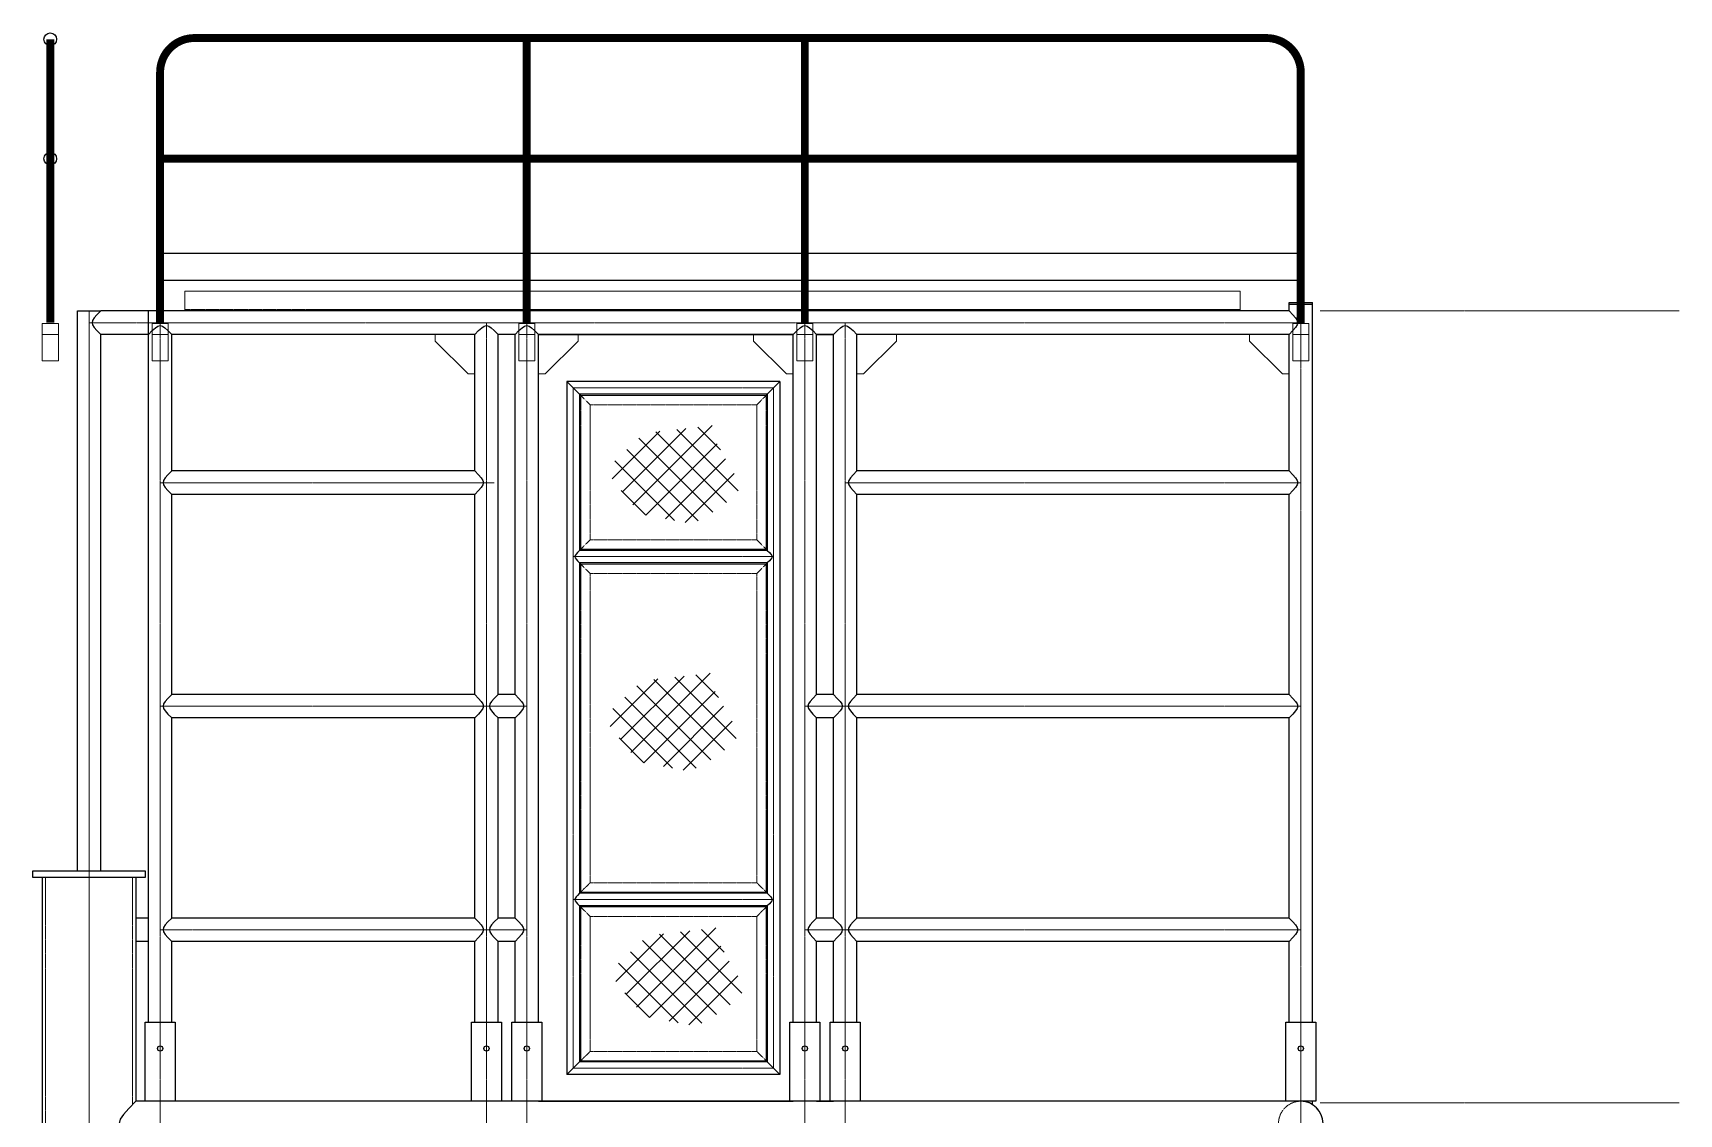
# Model space of a CAD drawing. Header units: inches. Extents: x -18249 to 140262, y -20124 to 30200.
# Drawn here: x 37572 to 43817, y 3650 to 7752 of the extents above; entities that cross this region are included whole.
import ezdxf

# ---------------------------------------------------------------- set-up
doc = ezdxf.new("R2010")
doc.units = ezdxf.units.IN
doc.header["$LTSCALE"] = 5
doc.header["$MEASUREMENT"] = 0
doc.linetypes.add('CENTER', pattern=[2, 1.25, -0.25, 0.25, -0.25])
doc.linetypes.add('HIDDEN', pattern=[0.375, 0.25, -0.125])
for name, color, linetype, lineweight in [('CENTER LINE', 1, 'CENTER', 0), ('HATCH', 250, 'Continuous', 0), ('HIDDEN', 8, 'HIDDEN', 0), ('STRUCTURE', 3, 'Continuous', 25)]:
    doc.layers.add(name, color=color, linetype=linetype, lineweight=lineweight)

msp = doc.modelspace()

# ---------------------------------------------------------------- hatches: boundary and pattern name
at = {"layer": 'HATCH'}
h = msp.add_hatch(dxfattribs=at)
h.set_pattern_fill('NET', color=256, scale=500, angle=45)
h.set_pattern_definition([(45, (158603.29, 69032.04), (-44.194174, 44.194174), []), (135, (158603.29, 69032.04), (-44.194174, -44.194174), [])])
h.paths.add_polyline_path([(40165.38709, 6196.81288), (40165.38709, 6264.53825), (39891.75117, 6234.03825), (39742.75117, 6093.53825), (39875.25117, 5927.03825), (40075.25117, 5889.53825), (40187.64459, 5954.42862), (40262.2527, 6029.03673)])
h = msp.add_hatch(dxfattribs=at)
h.set_pattern_fill('NET', color=256, scale=500, angle=45)
h.set_pattern_definition([(45, (158595.79, 68092.54), (-44.194174, 44.194174), []), (135, (158595.79, 68092.54), (-44.194174, -44.194174), [])])
h.paths.add_polyline_path([(40157.88709, 5257.31288), (40157.88709, 5325.03825), (39884.25117, 5294.53825), (39735.25117, 5154.03825), (39867.75117, 4987.53825), (40067.75117, 4950.03825), (40180.14459, 5014.92862), (40254.7527, 5089.53673)])
h = msp.add_hatch(dxfattribs=at)
h.set_pattern_fill('NET', color=256, scale=500, angle=45)
h.set_pattern_definition([(45, (158617.29, 67126.04), (-44.194174, 44.194174), []), (135, (158617.29, 67126.04), (-44.194174, -44.194174), [])])
h.paths.add_polyline_path([(40179.38709, 4290.81288), (40179.38709, 4358.53825), (39905.75117, 4328.03825), (39756.75117, 4187.53825), (39889.25117, 4021.03825), (40089.25117, 3983.53825), (40201.64459, 4048.42862), (40276.2527, 4123.03673)])

# ---------------------------------------------------------------- linework, layer by layer
at = {"layer": 'CENTER LINE'}
for p, q in [((42382.17171, 6649.48273), (42382.17171, 7602.53825)), ((42382.17171, 1631.98273), (42382.17171, 6746.48273)), ((37785.37205, 6697.03824), (37785.37205, 974.03825)), ((37785.37205, 1631.98273), (37785.37205, 6697.03824)), ((42455.12804, 6697.03824), (43817.2756, 6697.03824)), ((42382.17171, 6652.53825), (37785.37205, 6652.53825)), ((38054.87205, 3614.53825), (38054.87205, 6652.53825)), ((39292.87205, 3614.53825), (39292.87205, 6652.53825)), ((39445.87205, 3614.53825), (39445.87205, 6652.53825)), ((40500.87205, 3614.53825), (40500.87205, 6652.53825)), ((40653.87205, 3614.53825), (40653.87205, 6652.53825)), ((39622.37205, 3824.03825), (39622.37205, 6404.98273)), ((40382.37205, 6404.98273), (39622.37205, 6404.98273)), ((40382.37205, 3824.03825), (40382.37205, 6404.98273)), ((39322.37205, 6045.53825), (38054.87205, 6045.53825)), ((39322.37205, 6045.53825), (38054.87205, 6045.53825)), ((42382.17171, 6045.53825), (40653.87205, 6045.53825)), ((42382.17171, 6045.53825), (40653.87205, 6045.53825)), ((40382.37205, 5764.98273), (39622.37205, 5764.98273)), ((39322.37205, 5197.53825), (38054.87205, 5197.53825)), ((39322.37205, 5197.53825), (38054.87205, 5197.53825)), ((39445.87205, 5197.53825), (39292.87205, 5197.53825)), ((39445.87205, 5197.53825), (39292.87205, 5197.53825)), ((40653.87205, 5197.53825), (40500.87205, 5197.53825)), ((40653.87205, 5197.53825), (40500.87205, 5197.53825)), ((42382.17171, 5197.53825), (40520.37204, 5197.53825)), ((42382.17171, 5197.53825), (40520.37204, 5197.53825)), ((40382.37205, 4464.03825), (39622.37205, 4464.03825)), ((39445.87205, 4349.53825), (38054.87205, 4349.53825)), ((42382.17171, 4349.53825), (40500.87205, 4349.53825)), ((40382.37205, 3824.03825), (39622.37205, 3824.03825)), ((42382.17171, 3699.06462), (42382.17171, 974.03825)), ((42455.12804, 3692.62454), (43817.2756, 3692.62454))]:
    msp.add_line(p, q, dxfattribs=at)
at = {"layer": 'HATCH'}
for p, q in [((38148.37205, 6772.03824), (38148.37205, 6697.03824)), ((42152.67172, 6772.03824), (38148.37205, 6772.03824)), ((42152.67172, 6697.03824), (42152.67172, 6772.03824)), ((39415.37205, 6649.48273), (39476.37205, 6649.48273)), ((40470.37205, 6649.48273), (40531.37205, 6649.48273)), ((42351.67171, 6649.48273), (42412.67171, 6649.48273))]:
    msp.add_line(p, q, dxfattribs=at)
for points in [[(37607.87205, 6607.98273), (37668.87205, 6607.98273), (37668.87205, 6649.48273), (37607.87205, 6649.48273)], [(38024.37205, 6607.98273), (38085.37205, 6607.98273), (38085.37205, 6649.48273), (38024.37205, 6649.48273)], [(39415.37205, 6607.98273), (39476.37205, 6607.98273), (39476.37205, 6649.48273), (39415.37205, 6649.48273)], [(40470.37205, 6607.98273), (40531.37205, 6607.98273), (40531.37205, 6649.48273), (40470.37205, 6649.48273)], [(42351.67171, 6607.98273), (42412.67171, 6607.98273), (42412.67171, 6649.48273), (42351.67171, 6649.48273)], [(37607.87205, 6507.98273), (37668.87205, 6507.98273), (37668.87205, 6607.98273), (37607.87205, 6607.98273)], [(38024.37205, 6507.98273), (38085.37205, 6507.98273), (38085.37205, 6607.98273), (38024.37205, 6607.98273)], [(39223.37206, 6458.03826), (39098.37206, 6583.03826), (39098.37206, 6608.03826), (39248.37206, 6608.03826), (39248.37206, 6458.03826)], [(39415.37205, 6507.98273), (39476.37205, 6507.98273), (39476.37205, 6607.98273), (39415.37205, 6607.98273)], [(39515.37204, 6458.03826), (39640.37204, 6583.03826), (39640.37204, 6608.03826), (39490.37204, 6608.03826), (39490.37204, 6458.03826)], [(40431.37206, 6458.03826), (40306.37206, 6583.03826), (40306.37206, 6608.03826), (40456.37206, 6608.03826), (40456.37206, 6458.03826)], [(40470.37205, 6507.98273), (40531.37205, 6507.98273), (40531.37205, 6607.98273), (40470.37205, 6607.98273)], [(40723.37204, 6458.03826), (40848.37204, 6583.03826), (40848.37204, 6608.03826), (40698.37204, 6608.03826), (40698.37204, 6458.03826)], [(42312.67172, 6458.03826), (42187.67172, 6583.03826), (42187.67172, 6608.03826), (42337.67172, 6608.03826), (42337.67172, 6458.03826)], [(42351.67171, 6507.98273), (42412.67171, 6507.98273), (42412.67171, 6607.98273), (42351.67171, 6607.98273)]]:
    msp.add_lwpolyline(points, close=True, dxfattribs=at)
at = {"layer": 'HIDDEN'}
for p, q in [((42152.67172, 6703.03824), (38148.37205, 6703.03824)), ((39686.37205, 6340.98273), (39646.37205, 6380.98273)), ((39650.37205, 6376.98273), (39650.37205, 5792.98273)), ((40354.37205, 6376.98273), (39650.37205, 6376.98273)), ((40318.37205, 6340.98273), (40358.37205, 6380.98273)), ((40354.37205, 6376.98273), (40354.37205, 5792.98273)), ((39686.37205, 6340.98273), (39686.37205, 5828.98273)), ((40318.37205, 6340.98273), (39686.37205, 6340.98273)), ((40318.37205, 6340.98273), (40318.37205, 5828.98273)), ((39686.37205, 5828.98273), (39646.37205, 5788.98273)), ((40318.37205, 5828.98273), (39686.37205, 5828.98273)), ((40318.37205, 5828.98273), (40358.37205, 5788.98273)), ((40354.37205, 5792.98273), (39650.37205, 5792.98273)), ((39686.37205, 5700.98273), (39646.37205, 5740.98273)), ((40354.37205, 5736.98273), (39650.37205, 5736.98273)), ((39650.37205, 5736.98273), (39650.37205, 4492.03825)), ((40318.37205, 5700.98273), (39686.37205, 5700.98273)), ((39686.37205, 5700.98273), (39686.37205, 4528.03825)), ((40318.37205, 5700.98273), (40358.37205, 5740.98273)), ((40318.37205, 5700.98273), (40318.37205, 4528.03825)), ((40354.37205, 5736.98273), (40354.37205, 4492.03825)), ((37620.37205, 4547.53825), (37620.37205, 2702.53825)), ((37950.37205, 4547.53825), (37950.37205, 3685.88349)), ((39686.37205, 4528.03825), (39646.37205, 4488.03825)), ((40318.37205, 4528.03825), (39686.37205, 4528.03825)), ((40318.37205, 4528.03825), (40358.37205, 4488.03825)), ((39686.37205, 4400.03825), (39646.37205, 4440.03825)), ((40354.37205, 4492.03825), (39650.37205, 4492.03825)), ((39650.37205, 4436.03825), (39650.37205, 3852.03825)), ((40354.37205, 4436.03825), (39650.37205, 4436.03825)), ((40318.37205, 4400.03825), (40358.37205, 4440.03825)), ((40354.37205, 4436.03825), (40354.37205, 3852.03825)), ((39686.37205, 4400.03825), (39686.37205, 3888.03825)), ((40318.37205, 4400.03825), (39686.37205, 4400.03825)), ((40318.37205, 4400.03825), (40318.37205, 3888.03825)), ((39686.37205, 3888.03825), (39646.37205, 3848.03825)), ((40318.37205, 3888.03825), (39686.37205, 3888.03825)), ((40318.37205, 3888.03825), (40358.37205, 3848.03825)), ((40354.37205, 3852.03825), (39650.37205, 3852.03825))]:
    msp.add_line(p, q, dxfattribs=at)
msp.add_arc((42382.17171, 3614.53825), 84.5, 40.17149593, 270, dxfattribs=at)
at = {"layer": 'STRUCTURE'}
for p, q in [((37740.87206, 4573.53825), (37740.87206, 6697.03824)), ((37740.87206, 6697.03824), (37829.87204, 6697.03824)), ((42337.67172, 6697.03824), (37829.87204, 6697.03824)), ((38010.37206, 3999.03825), (38010.37206, 6697.03824)), ((42337.67172, 6697.03824), (42337.67172, 6729.03825)), ((42337.67172, 6729.03825), (42426.67171, 6729.03825)), ((42337.67172, 6723.03825), (42426.67171, 6723.03825)), ((42426.67171, 3999.03825), (42426.67171, 6729.03825)), ((37829.87204, 4573.53825), (37829.87204, 6608.03826)), ((38010.37206, 6608.03826), (37829.87204, 6608.03826)), ((39248.37206, 6608.03826), (38099.37204, 6608.03826)), ((38099.37204, 6090.03824), (38099.37204, 6608.03826)), ((39248.37206, 6090.03824), (39248.37206, 6608.03826)), ((39401.37206, 6608.03826), (39337.37204, 6608.03826)), ((39337.37204, 5242.03824), (39337.37204, 6608.03826)), ((39401.37206, 6608.03826), (39337.37204, 6608.03826)), ((39401.37206, 6608.03826), (39337.37204, 6608.03826)), ((39401.37206, 5242.03824), (39401.37206, 6608.03826)), ((40456.37206, 6608.03826), (39490.37204, 6608.03826)), ((39490.37204, 3999.03825), (39490.37204, 6608.03826)), ((40456.37206, 6608.03826), (39490.37204, 6608.03826)), ((39490.37204, 6608.03826), (40456.37206, 6608.03826)), ((40456.37206, 3999.03825), (40456.37206, 6608.03826)), ((40609.37206, 6608.03826), (40545.37204, 6608.03826)), ((40545.37204, 5242.03824), (40545.37204, 6608.03826)), ((40609.37206, 6608.03826), (40545.37204, 6608.03826)), ((40545.37204, 6608.03826), (40609.37206, 6608.03826)), ((40609.37206, 6608.03826), (40545.37204, 6608.03826)), ((40609.37206, 6608.03826), (40545.37204, 6608.03826)), ((40609.37206, 5242.03824), (40609.37206, 6608.03826)), ((42337.67172, 6608.03826), (40698.37204, 6608.03826)), ((40698.37204, 6090.03824), (40698.37204, 6608.03826)), ((42337.67172, 6090.03824), (42337.67172, 6608.03826)), ((40406.37205, 6428.98273), (39598.37205, 6428.98273)), ((39598.37205, 6428.98273), (39598.37205, 3800.03825)), ((39598.37205, 6428.98273), (39646.37205, 6380.98273)), ((40358.37205, 6380.98273), (39646.37205, 6380.98273)), ((39646.37205, 6380.98273), (39646.37205, 5788.98273)), ((39646.37205, 6380.98273), (39646.37205, 5788.98273)), ((40358.37205, 6380.98273), (39646.37205, 6380.98273)), ((40406.37205, 6428.98273), (40358.37205, 6380.98273)), ((40358.37205, 6380.98273), (40358.37205, 5788.98273)), ((40358.37205, 6380.98273), (40358.37205, 5788.98273)), ((40406.37205, 6428.98273), (40406.37205, 3800.03825)), ((39248.37206, 6090.03824), (38099.37204, 6090.03824)), ((42337.67172, 6090.03824), (40698.37204, 6090.03824)), ((39248.37206, 6001.03826), (38099.37204, 6001.03826)), ((38099.37204, 5242.03824), (38099.37204, 6001.03826)), ((39248.37206, 5242.03824), (39248.37206, 6001.03826)), ((40698.37204, 5242.03824), (40698.37204, 6001.03826)), ((42337.67172, 6001.03826), (40698.37204, 6001.03826)), ((42337.67172, 5242.03824), (42337.67172, 6001.03826)), ((40358.37205, 5788.98273), (39646.37205, 5788.98273)), ((40358.37205, 5788.98273), (39646.37205, 5788.98273)), ((39646.37205, 5740.98273), (39646.37205, 4488.03825)), ((40358.37205, 5740.98273), (39646.37205, 5740.98273)), ((40358.37205, 5740.98273), (39646.37205, 5740.98273)), ((40358.37205, 5740.98273), (39646.37205, 5740.98273)), ((40358.37205, 5740.98273), (40358.37205, 4488.03825)), ((39248.37206, 5242.03824), (38099.37204, 5242.03824)), ((39401.37206, 5242.03824), (39337.37204, 5242.03824)), ((40609.37206, 5242.03824), (40545.37204, 5242.03824)), ((42337.67172, 5242.03824), (40698.37204, 5242.03824)), ((39248.37206, 5153.03826), (38099.37204, 5153.03826)), ((38099.37204, 4394.03824), (38099.37204, 5153.03826)), ((39248.37206, 4394.03824), (39248.37206, 5153.03826)), ((39337.37204, 4394.03824), (39337.37204, 5153.03826)), ((39401.37206, 5153.03826), (39337.37204, 5153.03826)), ((39401.37206, 4394.03824), (39401.37206, 5153.03826)), ((40545.37204, 4394.03824), (40545.37204, 5153.03826)), ((40609.37206, 5153.03826), (40545.37204, 5153.03826)), ((40609.37206, 4394.03824), (40609.37206, 5153.03826)), ((40698.37204, 4394.03824), (40698.37204, 5153.03826)), ((42337.67172, 5153.03826), (40698.37204, 5153.03826)), ((42337.67172, 4394.03824), (42337.67172, 5153.03826)), ((37607.37205, 4547.53825), (37607.37205, 2702.53825)), ((37963.37205, 4547.53825), (37963.37205, 3699.03825)), ((40358.37205, 4488.03825), (39646.37205, 4488.03825)), ((40358.37205, 4488.03825), (39646.37205, 4488.03825)), ((40358.37205, 4488.03825), (39646.37205, 4488.03825)), ((40358.37205, 4488.03825), (39646.37205, 4488.03825)), ((39646.37205, 4440.03825), (39646.37205, 3848.03825)), ((40358.37205, 4440.03825), (39646.37205, 4440.03825)), ((40358.37205, 4440.03825), (40358.37205, 3848.03825)), ((38010.37206, 4394.03824), (37963.37205, 4394.03824)), ((39248.37206, 4394.03824), (38099.37204, 4394.03824)), ((39401.37206, 4394.03824), (39337.37204, 4394.03824)), ((40609.37206, 4394.03824), (40545.37204, 4394.03824)), ((42337.67172, 4394.03824), (40698.37204, 4394.03824)), ((38010.37206, 4305.03826), (37963.37205, 4305.03826)), ((39248.37206, 4305.03826), (38099.37204, 4305.03826)), ((38099.37204, 3999.03825), (38099.37204, 4305.03826)), ((39248.37206, 3999.03825), (39248.37206, 4305.03826)), ((39337.37204, 3999.03825), (39337.37204, 4305.03826)), ((39401.37206, 4305.03826), (39337.37204, 4305.03826)), ((39401.37206, 3999.03825), (39401.37206, 4305.03826)), ((40545.37204, 3999.03825), (40545.37204, 4305.03826)), ((40609.37206, 4305.03826), (40545.37204, 4305.03826)), ((40609.37206, 3999.03825), (40609.37206, 4305.03826)), ((40698.37204, 3999.03825), (40698.37204, 4305.03826)), ((42337.67172, 4305.03826), (40698.37204, 4305.03826)), ((42337.67172, 3999.03825), (42337.67172, 4305.03826)), ((39598.37205, 3800.03825), (39646.37205, 3848.03825)), ((40358.37205, 3848.03825), (39646.37205, 3848.03825)), ((40406.37205, 3800.03825), (40358.37205, 3848.03825)), ((40406.37205, 3800.03825), (39598.37205, 3800.03825)), ((38010.37206, 3699.03825), (37963.37205, 3699.03825)), ((39248.37206, 3699.03825), (38099.37204, 3699.03825)), ((39401.37206, 3699.03825), (39337.37204, 3699.03825)), ((39401.37206, 3699.03825), (39337.37204, 3699.03825)), ((40456.37206, 3699.03825), (39490.37204, 3699.03825)), ((39490.37204, 3699.03825), (40456.37206, 3699.03825)), ((40609.37206, 3699.03825), (40545.37204, 3699.03825)), ((40545.37204, 3699.03825), (40609.37206, 3699.03825)), ((40609.37206, 3699.03825), (40545.37204, 3699.03825)), ((40609.37206, 3699.03825), (40545.37204, 3699.03825)), ((42382.17171, 3699.06462), (40698.37204, 3699.03825)), ((42426.67171, 3686.3714), (42426.67171, 3699.03825))]:
    msp.add_line(p, q, dxfattribs=at)
at = {"layer": 'STRUCTURE', "const_width": 30}
msp.add_lwpolyline([(38054.87205, 6652.53825), (38054.87205, 7602.53825, -0.4142135624), (38184.87205, 7732.53825), (42252.17171, 7732.53825, -0.4142135624), (42382.17171, 7602.53825), (42382.17171, 6649.48273)], format="xyb", dxfattribs=at)
for points in [[(39445.87205, 6652.53825), (39445.87205, 7732.53825)], [(40500.87205, 6649.48273), (40500.87205, 7732.53825)], [(37638.37205, 6652.53825), (37638.37205, 7727.98273)], [(42382.17171, 7274.53825), (38054.87205, 7274.53825)]]:
    msp.add_lwpolyline(points, dxfattribs=at)
at = {"layer": 'STRUCTURE'}
for points in [[(38054.87205, 6916.53825), (42382.17171, 6916.53825), (42382.17171, 6812.98273), (38054.87205, 6812.98273)], [(37572.37205, 4573.53825), (37998.37205, 4573.53825), (37998.37205, 4547.53825), (37572.37205, 4547.53825)], [(38111.87205, 3699.03825), (37997.87205, 3699.03825), (37997.87205, 3999.03825), (38111.87205, 3999.03825)], [(39349.87205, 3699.03825), (39235.87205, 3699.03825), (39235.87205, 3999.03825), (39349.87205, 3999.03825)], [(39502.87205, 3699.03825), (39388.87205, 3699.03825), (39388.87205, 3999.03825), (39502.87205, 3999.03825)], [(40557.87205, 3699.03825), (40443.87205, 3699.03825), (40443.87205, 3999.03825), (40557.87205, 3999.03825)], [(40710.87205, 3699.03825), (40596.87205, 3699.03825), (40596.87205, 3999.03825), (40710.87205, 3999.03825)], [(42439.17171, 3699.03825), (42325.17171, 3699.03825), (42325.17171, 3999.03825), (42439.17171, 3999.03825)]]:
    msp.add_lwpolyline(points, close=True, dxfattribs=at)
for points in [[(37829.87204, 6697.03824), (37815.27048, 6682.26286), (37804.8408, 6670.61637), (37798.58298, 6661.05583), (37796.49705, 6652.53825), (37798.58298, 6644.02068), (37804.8408, 6634.46013), (37815.27048, 6622.81365), (37829.87204, 6608.03826)], [(42337.67172, 6697.03824), (42352.27328, 6682.26286), (42362.70297, 6670.61637), (42368.96078, 6661.05583), (42371.04672, 6652.53825), (42368.96078, 6644.02068), (42362.70297, 6634.46013), (42352.27328, 6622.81365), (42337.67172, 6608.03826)], [(38010.37206, 6608.03826), (38025.14744, 6622.63982), (38036.79393, 6633.06951), (38046.35447, 6639.32732), (38054.87205, 6641.41325), (38063.38963, 6639.32732), (38072.95017, 6633.06951), (38084.59665, 6622.63982), (38099.37204, 6608.03826)], [(39248.37206, 6608.03826), (39263.14744, 6622.63982), (39274.79393, 6633.06951), (39284.35447, 6639.32732), (39292.87205, 6641.41325), (39301.38963, 6639.32732), (39310.95017, 6633.06951), (39322.59665, 6622.63982), (39337.37204, 6608.03826)], [(39401.37206, 6608.03826), (39416.14744, 6622.63982), (39427.79393, 6633.06951), (39437.35447, 6639.32732), (39445.87205, 6641.41325), (39454.38963, 6639.32732), (39463.95017, 6633.06951), (39475.59665, 6622.63982), (39490.37204, 6608.03826)], [(40456.37206, 6608.03826), (40471.14744, 6622.63982), (40482.79393, 6633.06951), (40492.35447, 6639.32732), (40500.87205, 6641.41325), (40509.38963, 6639.32732), (40518.95017, 6633.06951), (40530.59665, 6622.63982), (40545.37204, 6608.03826)], [(40609.37206, 6608.03826), (40624.14744, 6622.63982), (40635.79393, 6633.06951), (40645.35447, 6639.32732), (40653.87205, 6641.41325), (40662.38963, 6639.32732), (40671.95017, 6633.06951), (40683.59665, 6622.63982), (40698.37204, 6608.03826)], [(38099.37204, 6090.03824), (38084.77048, 6075.26286), (38074.3408, 6063.61637), (38068.08298, 6054.05583), (38065.99705, 6045.53825), (38068.08298, 6037.02068), (38074.3408, 6027.46013), (38084.77048, 6015.81365), (38099.37204, 6001.03826)], [(39248.37206, 6090.03824), (39262.97362, 6075.26286), (39273.4033, 6063.61637), (39279.66111, 6054.05583), (39281.74705, 6045.53825), (39279.66111, 6037.02068), (39273.4033, 6027.46013), (39262.97362, 6015.81365), (39248.37206, 6001.03826)], [(40698.37204, 6090.03824), (40683.77048, 6075.26286), (40673.3408, 6063.61637), (40667.08298, 6054.05583), (40664.99705, 6045.53825), (40667.08298, 6037.02068), (40673.3408, 6027.46013), (40683.77048, 6015.81365), (40698.37204, 6001.03826)], [(42337.67172, 6090.03824), (42352.27328, 6075.26286), (42362.70297, 6063.61637), (42368.96078, 6054.05583), (42371.04672, 6045.53825), (42368.96078, 6037.02068), (42362.70297, 6027.46013), (42352.27328, 6015.81365), (42337.67172, 6001.03826)], [(39646.37205, 5788.98273), (39638.49705, 5781.01398), (39632.87205, 5774.73273), (39629.49705, 5769.57648), (39628.37205, 5764.98273), (39629.49705, 5760.38898), (39632.87205, 5755.23273), (39638.49705, 5748.95148), (39646.37205, 5740.98273)], [(40358.37205, 5788.98273), (40366.24705, 5781.01398), (40371.87205, 5774.73273), (40375.24705, 5769.57648), (40376.37205, 5764.98273), (40375.24705, 5760.38898), (40371.87205, 5755.23273), (40366.24705, 5748.95148), (40358.37205, 5740.98273)], [(38099.37204, 5242.03824), (38084.77048, 5227.26286), (38074.3408, 5215.61637), (38068.08298, 5206.05583), (38065.99705, 5197.53825), (38068.08298, 5189.02068), (38074.3408, 5179.46013), (38084.77048, 5167.81365), (38099.37204, 5153.03826)], [(39248.37206, 5242.03824), (39262.97362, 5227.26286), (39273.4033, 5215.61637), (39279.66111, 5206.05583), (39281.74705, 5197.53825), (39279.66111, 5189.02068), (39273.4033, 5179.46013), (39262.97362, 5167.81365), (39248.37206, 5153.03826)], [(39337.37204, 5242.03824), (39322.77048, 5227.26286), (39312.3408, 5215.61637), (39306.08298, 5206.05583), (39303.99705, 5197.53825), (39306.08298, 5189.02068), (39312.3408, 5179.46013), (39322.77048, 5167.81365), (39337.37204, 5153.03826)], [(39401.37206, 5242.03824), (39415.97362, 5227.26286), (39426.4033, 5215.61637), (39432.66111, 5206.05583), (39434.74705, 5197.53825), (39432.66111, 5189.02068), (39426.4033, 5179.46013), (39415.97362, 5167.81365), (39401.37206, 5153.03826)], [(40545.37204, 5242.03824), (40530.77048, 5227.26286), (40520.3408, 5215.61637), (40514.08298, 5206.05583), (40511.99705, 5197.53825), (40514.08298, 5189.02068), (40520.3408, 5179.46013), (40530.77048, 5167.81365), (40545.37204, 5153.03826)], [(40609.37206, 5242.03824), (40623.97362, 5227.26286), (40634.4033, 5215.61637), (40640.66111, 5206.05583), (40642.74705, 5197.53825), (40640.66111, 5189.02068), (40634.4033, 5179.46013), (40623.97362, 5167.81365), (40609.37206, 5153.03826)], [(40698.37204, 5242.03824), (40683.77048, 5227.26286), (40673.3408, 5215.61637), (40667.08298, 5206.05583), (40664.99705, 5197.53825), (40667.08298, 5189.02068), (40673.3408, 5179.46013), (40683.77048, 5167.81365), (40698.37204, 5153.03826)], [(42337.67172, 5242.03824), (42352.27328, 5227.26286), (42362.70297, 5215.61637), (42368.96078, 5206.05583), (42371.04672, 5197.53825), (42368.96078, 5189.02068), (42362.70297, 5179.46013), (42352.27328, 5167.81365), (42337.67172, 5153.03826)], [(39646.37205, 4488.03825), (39638.49705, 4480.0695), (39632.87205, 4473.78825), (39629.49705, 4468.632), (39628.37205, 4464.03825), (39629.49705, 4459.4445), (39632.87205, 4454.28825), (39638.49705, 4448.007), (39646.37205, 4440.03825)], [(40358.37205, 4488.03825), (40366.24705, 4480.0695), (40371.87205, 4473.78825), (40375.24705, 4468.632), (40376.37205, 4464.03825), (40375.24705, 4459.4445), (40371.87205, 4454.28825), (40366.24705, 4448.007), (40358.37205, 4440.03825)], [(38099.37204, 4394.03824), (38084.77048, 4379.26286), (38074.3408, 4367.61637), (38068.08298, 4358.05583), (38065.99705, 4349.53825), (38068.08298, 4341.02068), (38074.3408, 4331.46013), (38084.77048, 4319.81365), (38099.37204, 4305.03826)], [(39248.37206, 4394.03824), (39262.97362, 4379.26286), (39273.4033, 4367.61637), (39279.66111, 4358.05583), (39281.74705, 4349.53825), (39279.66111, 4341.02068), (39273.4033, 4331.46013), (39262.97362, 4319.81365), (39248.37206, 4305.03826)], [(39337.37204, 4394.03824), (39322.77048, 4379.26286), (39312.3408, 4367.61637), (39306.08298, 4358.05583), (39303.99705, 4349.53825), (39306.08298, 4341.02068), (39312.3408, 4331.46013), (39322.77048, 4319.81365), (39337.37204, 4305.03826)], [(39401.37206, 4394.03824), (39415.97362, 4379.26286), (39426.4033, 4367.61637), (39432.66111, 4358.05583), (39434.74705, 4349.53825), (39432.66111, 4341.02068), (39426.4033, 4331.46013), (39415.97362, 4319.81365), (39401.37206, 4305.03826)], [(40545.37204, 4394.03824), (40530.77048, 4379.26286), (40520.3408, 4367.61637), (40514.08298, 4358.05583), (40511.99705, 4349.53825), (40514.08298, 4341.02068), (40520.3408, 4331.46013), (40530.77048, 4319.81365), (40545.37204, 4305.03826)], [(40609.37206, 4394.03824), (40623.97362, 4379.26286), (40634.4033, 4367.61637), (40640.66111, 4358.05583), (40642.74705, 4349.53825), (40640.66111, 4341.02068), (40634.4033, 4331.46013), (40623.97362, 4319.81365), (40609.37206, 4305.03826)], [(40698.37204, 4394.03824), (40683.77048, 4379.26286), (40673.3408, 4367.61637), (40667.08298, 4358.05583), (40664.99705, 4349.53825), (40667.08298, 4341.02068), (40673.3408, 4331.46013), (40683.77048, 4319.81365), (40698.37204, 4305.03826)], [(42337.67172, 4394.03824), (42352.27328, 4379.26286), (42362.70297, 4367.61637), (42368.96078, 4358.05583), (42371.04672, 4349.53825), (42368.96078, 4341.02068), (42362.70297, 4331.46013), (42352.27328, 4319.81365), (42337.67172, 4305.03826)], [(37963.37205, 3699.03825), (37935.64549, 3670.98161), (37915.8408, 3648.86638), (37903.95799, 3630.71208), (37899.99705, 3614.53825), (37903.95799, 3598.36442), (37915.8408, 3580.21013), (37935.64549, 3558.09489), (37963.37205, 3530.03825)]]:
    msp.add_lwpolyline(points, dxfattribs=at)
for centre, radius in [((37638.37205, 7727.98273), 24), ((37638.37205, 7274.53825), 24), ((38054.87205, 3899.03825), 10), ((39292.87205, 3899.03825), 10), ((39445.87205, 3899.03825), 10), ((40500.87205, 3899.03825), 10), ((40653.87205, 3899.03825), 10), ((42382.17171, 3899.03825), 10)]:
    msp.add_circle(centre, radius, dxfattribs=at)
msp.add_arc((42382.17171, 3614.53825), 84.5, 270, 90, dxfattribs=at)

doc.saveas('drawing.dxf')
